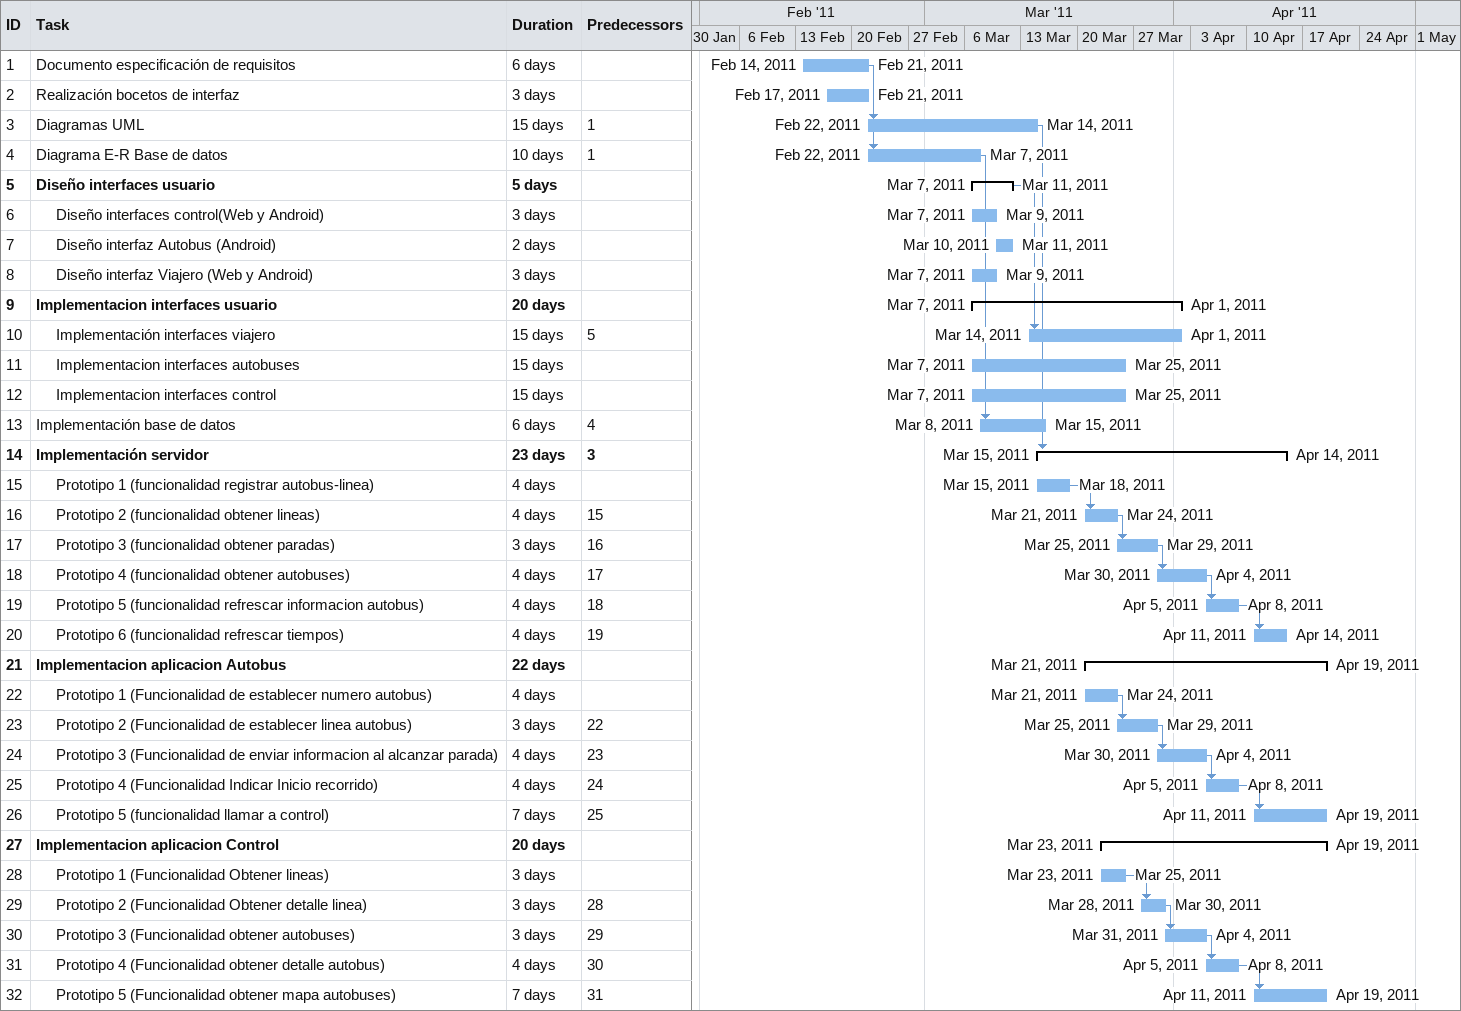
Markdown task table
| ID | Level | Task | Duration | Start | Finish | Predecessors |
|---|---|---|---|---|---|---|
| 1 | 1 | Documento especificación de requisitos | 6d | 2011-02-14 | 2011-02-21 |  |
| 2 | 1 | Realización bocetos de interfaz | 3d | 2011-02-17 | 2011-02-21 |  |
| 3 | 1 | Diagramas UML | 15d | 2011-02-22 | 2011-03-14 | 1 |
| 4 | 1 | Diagrama E-R Base de datos | 10d | 2011-02-22 | 2011-03-07 | 1 |
| 5 | 1 | **Diseño interfaces usuario** | 5d | 2011-03-07 | 2011-03-11 |  |
| 6 | 2 | Diseño interfaces control(Web y Android) | 3d | 2011-03-07 | 2011-03-09 |  |
| 7 | 2 | Diseño interfaz Autobus (Android) | 2d | 2011-03-10 | 2011-03-11 |  |
| 8 | 2 | Diseño interfaz Viajero (Web y Android) | 3d | 2011-03-07 | 2011-03-09 |  |
| 9 | 1 | **Implementacion interfaces usuario** | 20d | 2011-03-07 | 2011-04-01 |  |
| 10 | 2 | Implementación interfaces viajero | 15d | 2011-03-14 | 2011-04-01 | 5 |
| 11 | 2 | Implementacion interfaces autobuses | 15d | 2011-03-07 | 2011-03-25 |  |
| 12 | 2 | Implementacion interfaces control | 15d | 2011-03-07 | 2011-03-25 |  |
| 13 | 1 | Implementación base de datos | 6d | 2011-03-08 | 2011-03-15 | 4 |
| 14 | 1 | **Implementación servidor** | 23d | 2011-03-15 | 2011-04-14 | 3 |
| 15 | 2 | Prototipo 1 (funcionalidad registrar autobus-linea) | 4d | 2011-03-15 | 2011-03-18 |  |
| 16 | 2 | Prototipo 2 (funcionalidad obtener lineas) | 4d | 2011-03-21 | 2011-03-24 | 15 |
| 17 | 2 | Prototipo 3 (funcionalidad obtener paradas) | 3d | 2011-03-25 | 2011-03-29 | 16 |
| 18 | 2 | Prototipo 4 (funcionalidad obtener autobuses) | 4d | 2011-03-30 | 2011-04-04 | 17 |
| 19 | 2 | Prototipo 5 (funcionalidad refrescar informacion autobus) | 4d | 2011-04-05 | 2011-04-08 | 18 |
| 20 | 2 | Prototipo 6 (funcionalidad refrescar tiempos) | 4d | 2011-04-11 | 2011-04-14 | 19 |
| 21 | 1 | **Implementacion aplicacion Autobus** | 22d | 2011-03-21 | 2011-04-19 |  |
| 22 | 2 | Prototipo 1 (Funcionalidad de establecer numero autobus) | 4d | 2011-03-21 | 2011-03-24 |  |
| 23 | 2 | Prototipo 2 (Funcionalidad de establecer linea autobus) | 3d | 2011-03-25 | 2011-03-29 | 22 |
| 24 | 2 | Prototipo 3 (Funcionalidad de enviar informacion al alcanzar parada) | 4d | 2011-03-30 | 2011-04-04 | 23 |
| 25 | 2 | Prototipo 4 (Funcionalidad Indicar Inicio recorrido) | 4d | 2011-04-05 | 2011-04-08 | 24 |
| 26 | 2 | Prototipo 5 (funcionalidad llamar a control) | 7d | 2011-04-11 | 2011-04-19 | 25 |
| 27 | 1 | **Implementacion aplicacion Control** | 20d | 2011-03-23 | 2011-04-19 |  |
| 28 | 2 | Prototipo 1 (Funcionalidad Obtener lineas) | 3d | 2011-03-23 | 2011-03-25 |  |
| 29 | 2 | Prototipo 2 (Funcionalidad Obtener detalle linea) | 3d | 2011-03-28 | 2011-03-30 | 28 |
| 30 | 2 | Prototipo 3 (Funcionalidad obtener autobuses) | 3d | 2011-03-31 | 2011-04-04 | 29 |
| 31 | 2 | Prototipo 4 (Funcionalidad obtener detalle autobus) | 4d | 2011-04-05 | 2011-04-08 | 30 |
| 32 | 2 | Prototipo 5 (Funcionalidad obtener mapa autobuses) | 7d | 2011-04-11 | 2011-04-19 | 31 |
